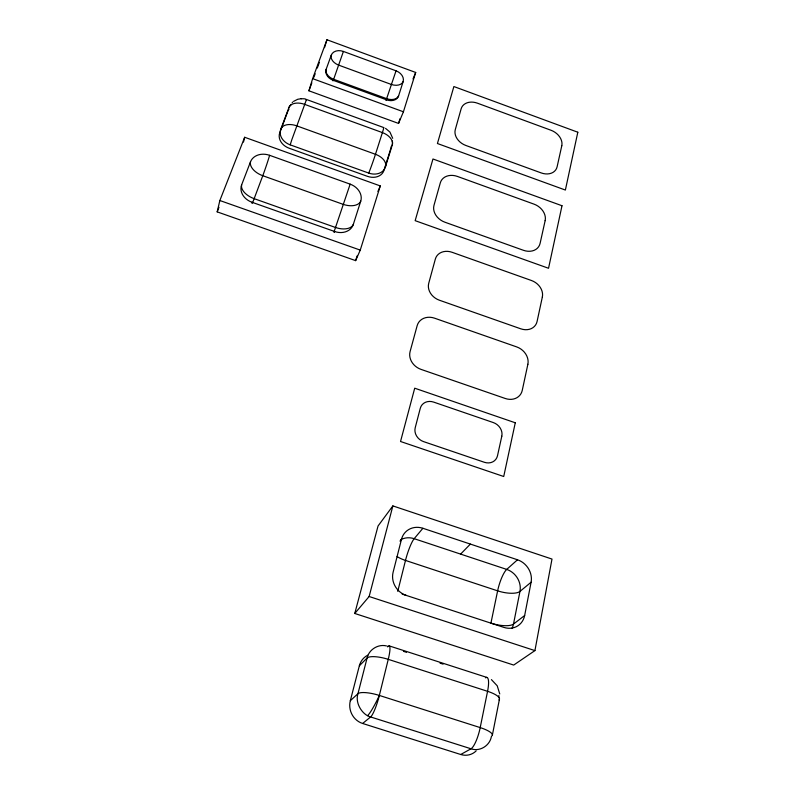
<?xml version="1.0" encoding="UTF-8"?>
<svg xmlns="http://www.w3.org/2000/svg" width="795" height="795" viewBox="0 0 795 795"><rect width="100%" height="100%" fill="white"/><g stroke="black" fill="none" stroke-linecap="round" stroke-linejoin="round"><path stroke-width="1.19" d="M498.863 697.771L498.863 695.536M534.926 650.608L551.998 559.064L392.869 505.908L378.052 525.982L354.769 613.472L513.699 665.067L534.926 650.608L369.138 596.508L354.769 613.472M512 628.398A18.603 16.566 55.3 0 0 513.5 624.065L524.66 615.509L531.1 582.228A18.683 16.456 51.4 0 0 517.495 559.779L422.9 528.278A18.573 16.924 45.3 0 0 401.495 539.249L399.984 541.107M492.363 735.136L499.469 699.103M491.39 736.518C489.909 745.611 479.783 751.99 471.008 748.781L370.609 716.951C362.759 715.132 354.739 703.396 357.949 693.697L367.081 658.021C368.93 649.604 378.112 643.811 386.499 645.938M306.393 100.17C306.552 98.242 302.458 98.928 301.076 98.699M217.184 211.868L219.847 200.519L244.671 137.277L380.288 185.931L360.254 250.107L355.633 260.631L217.184 211.868L218.973 207.306M243.499 142.027L244.671 137.277M367.737 655.209A17.848 16.725 63.6 0 0 359.35 665.783L350.317 700.723A18.235 17.093 70.1 0 0 362.629 723.47L370.609 716.951A18.812 3.15 -73.6 0 0 379.344 695.436L388.258 659.343A18.394 3.081 -73.3 0 0 388.139 646.385L387.562 646.206M397.758 591.341L405.49 560.435A18.215 3.011 -72.4 0 1 414.175 538.682L422.9 528.278M401.495 539.249L393.108 572.251A18.891 17.371 49 0 0 406.374 595.475M369.138 596.508L392.869 505.908M333.94 232.11L350.158 184.152L269.604 155.313A15.582 12.581 17.9 0 0 250.514 161.783L241.65 184.828A15.781 12.889 17.4 0 0 251.975 202.258L334.616 231.504A15.582 12.809 22.4 0 0 353.298 224.458L360.751 201.135A15.393 12.501 22.5 0 0 350.158 184.152M308.927 90.799L312.634 78.635L326.944 39.75L415.696 72.464L403.423 111.787L398.543 123.424L308.927 90.799L311.849 82.839M392.333 141.063A13.873 10.911 23.4 0 1 392.104 145.505L385.346 167.119A14.032 11.16 23.4 0 1 368.741 173.081L290.195 144.849L291.785 139.84L306.502 99.494L383.756 127.568M386.032 100.438L396.039 70.815L343.4 51.437A10.176 7.721 21 0 0 331.267 55.173L326.139 69.344A10.256 7.841 20.8 0 0 333.125 80.285L386.648 99.862A10.176 7.801 23.3 0 0 398.603 95.887L403.144 81.587A10.097 7.682 23.3 0 0 396.039 70.825M324.509 47.65L326.944 39.75M390.703 148.814L383.965 170.369A13.972 11.14 23.4 0 1 367.419 176.331L289.171 148.238A14.131 11.219 19.2 0 1 279.751 132.845L287.73 111.538A13.972 10.961 19.5 0 1 288.963 109.312M355.633 260.631L357.104 255.92M398.543 123.424L400.024 118.694M332.946 80.842L333.125 80.285M343.4 51.437L333.224 80.514M313.936 77.155L315.188 73.746M317.284 68.062L319.371 62.388M290.195 144.849A14.191 11.239 19.3 0 1 280.724 129.416L288.734 108.06A14.022 10.991 19.5 0 1 291.407 104.324M386.44 100.389L386.648 99.862M334.347 232.19L334.616 231.504M413.003 78.953L415.696 72.464M377.903 191.466L380.288 185.931M460.613 554.105L470.372 544.088M359.35 665.783L367.081 658.021A17.897 5.088 14.9 0 1 388.258 659.343L487.564 691.312A17.897 4.979 13.7 0 1 498.992 699.948M387.612 646.892L388.139 646.385M292.172 102.585L292.749 102.048M350.317 700.723L357.949 693.697A18.166 4.7 15 0 1 379.344 695.436L480.2 727.604A18.166 4.601 13.9 0 1 491.886 735.912M517.495 559.779L506.713 569.409A18.086 4.363 -73.1 0 0 497.63 590.844L490.932 623.131A18.285 6.052 13.3 0 0 513.5 624.065L519.96 591.41L531.1 582.228M293.594 101.362L297.767 99.266L301.454 98.669M362.629 723.47L460.722 754.495L471.008 748.781A18.673 4.571 -74.9 0 0 480.2 727.604L487.564 691.312A18.265 4.472 -74.5 0 0 485.536 677.837M389.172 645.878L486.918 677.439M403.453 651.334L406.513 652.317M440.062 663.149L443.113 664.133M402.141 594.064L503.871 627.394A19.03 16.864 54.5 0 0 524.65 615.509M219.847 200.519L360.254 250.107M312.634 78.635L403.423 111.787M385.555 128.373L389.938 132.069L392.71 138.32M491.429 679.616L497.223 685.797L499.757 693.956M397.073 556.55A18.037 6.519 14.6 0 0 405.49 560.435L497.63 590.844A18.037 6.38 13.1 0 0 519.96 591.41A18.265 16.178 52.1 0 0 506.713 569.409L414.175 538.682A18.156 16.635 46 0 0 401.097 539.517M476.165 750.897A18.414 16.546 68.3 0 1 460.722 754.495M379.344 695.436A18.722 2.276 -63.6 0 1 367.548 715.659M391.09 146.707A13.813 10.892 23.4 0 1 390.743 148.685M368.741 173.081A14.121 0.527 -70.6 0 0 375.469 154.29L382.405 132.596A14.002 0.517 -70.6 0 0 383.389 128.144M392.104 145.505A13.863 8.755 18.5 0 0 382.405 132.596L304.525 104.324A14.042 8.795 21.8 0 0 288.734 108.06M280.724 129.416A14.201 8.685 21.6 0 1 296.634 125.819L375.469 154.29A14.022 8.636 18.4 0 1 385.346 167.119M269.604 155.313A15.532 0.636 -71.1 0 1 262.777 175.715L254.161 198.661A15.691 0.656 -71.1 0 1 252.353 203.242M250.514 161.773A15.602 9.093 21.7 0 0 262.777 175.715L343.013 204.295A15.393 9.043 18.7 0 0 360.751 201.135M353.298 224.458A15.582 8.884 18.6 0 1 335.411 227.44L254.161 198.661A15.791 8.934 21.5 0 1 241.65 184.828M251.777 202.973A15.691 0.656 -71.1 0 1 251.975 202.258M331.267 55.173A10.176 6.837 21.8 0 0 338.7 65.14L391.2 84.409A10.087 6.817 19.1 0 0 403.144 81.587M398.603 95.887A10.166 6.758 19 0 1 386.599 98.64L333.671 79.281A10.256 6.787 21.6 0 1 326.139 69.344M515.279 422.781L503.722 476.503L400.531 441.493L414.712 388.198L515.279 422.781M527.87 364.279L522.245 390.405A15.244 12.869 37.3 0 1 505.252 398.484L421.012 369.377A15.274 13.098 31.5 0 1 410.101 351.529L417.156 325.662A15.085 12.78 30.8 0 1 434.597 318.189L516.72 346.918A15.045 12.561 36.3 0 1 527.87 364.279M542.349 297.002L537.082 321.468A14.717 12.064 34.8 0 1 520.745 328.802L439.377 300.212A14.767 12.263 29.9 0 1 428.734 283.278L435.342 259.071A14.588 11.975 29.4 0 1 452.097 252.293L531.487 280.516A14.539 11.786 34 0 1 542.349 297.002M561.995 205.736L548.54 268.273L415.159 220.662L432.967 158.99L561.995 205.736M577.816 132.228L565.374 190.045L437.429 143.517L453.875 86.546L577.816 132.228M501.804 436.197L497.501 455.744A11.696 10.156 40.4 0 1 484.374 462.283L423.566 441.613A11.696 10.295 35.7 0 1 415.219 427.7L420.287 408.292A11.587 10.116 34.8 0 1 433.663 402.101L493.327 422.572A11.577 9.977 39.3 0 1 501.804 436.197M545.151 220.632L540.103 243.359A15.016 11.925 32.1 0 1 523.428 250.296L444.902 222.212A15.085 12.094 27.9 0 1 434 205.299L440.321 182.82A14.916 11.816 27.7 0 1 457.413 176.43L534.031 204.146A14.837 11.657 31.6 0 1 545.151 220.632M561.787 145.773L557.116 166.781A14.429 11.031 30.6 0 1 541.206 172.922L465.87 145.475A14.499 11.17 27.2 0 1 455.297 129.585L461.13 108.826A14.34 10.921 27 0 1 477.427 103.181L551.014 130.261A14.26 10.792 30.3 0 1 561.787 145.773"/></g></svg>
